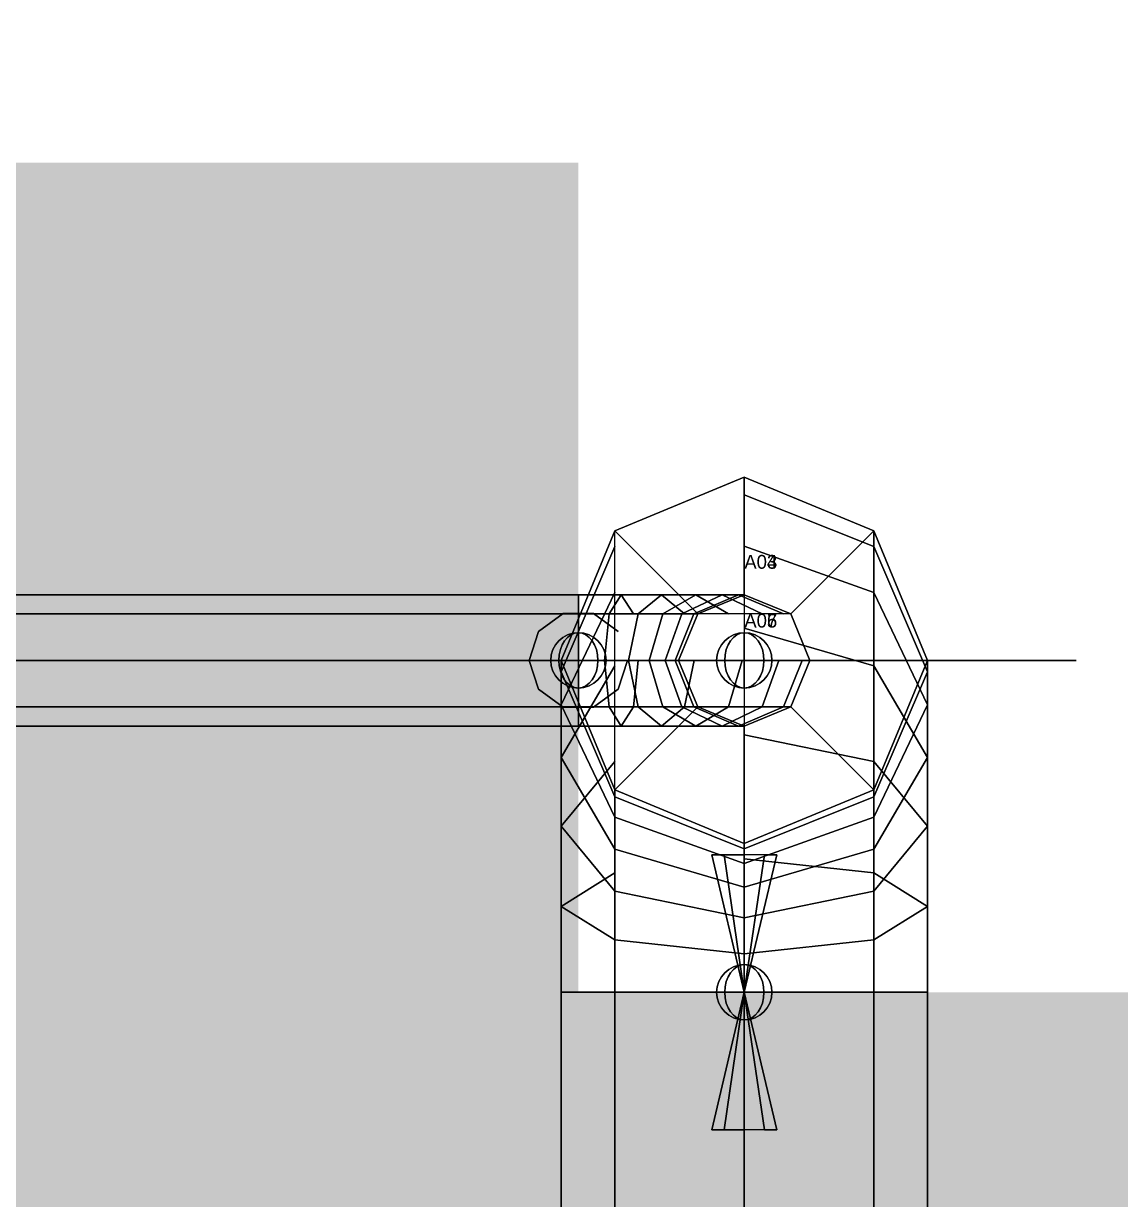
# Model space of a CAD drawing. Extents: x 7 to 469, y 84 to 397.
# Drawn here: x 106.97 to 126.8, y 266.25 to 287.51 of the extents above; entities that cross this region are included whole.
import ezdxf

# ---------------------------------------------------------------- set-up
doc = ezdxf.new("R2010")
doc.units = 0
doc.layers.get('0').update_dxf_attribs({"linetype": 'CONTINUOUS'})
for name, color, linetype in [('3D-MODEL', 1, 'CONTINUOUS'), ('BEND', 5, 'CONTINUOUS'), ('POINT', 5, 'CONTINUOUS'), ('PTATT', 7, 'CONTINUOUS'), ('REDUCER', 13, 'CONTINUOUS'), ('RUN', 5, 'CONTINUOUS'), ('SUPPORT', 1, 'CONTINUOUS')]:
    doc.layers.add(name, color=color, linetype=linetype)

# ---------------------------------------------------------------- blocks, each defined once
blk = doc.blocks.new('RUN')
at = {"const_width": 1}
blk.add_lwpolyline([(0, 0), (1, 0)], dxfattribs=at)
at = {"flags": 9}
for tag, p in [('MAT', (0.349303, 0.182422)), ('SCH', (0.349303, 0.165755)), ('NOM', (0.349303, 0.149088))]:
    blk.add_attdef(tag, p, '', height=0.01, dxfattribs=at)
blk = doc.blocks.new('3DRUN')
at = {"color": 0, "linetype": 'CONTINUOUS'}
for points in [[(1, 0.353553, -0.353553), (1, 0.5), (0, 0.5), (0, 0.353553, -0.353553)], [(1, 0.5), (1, 0.353553, 0.353553), (0, 0.353553, 0.353553), (0, 0.5)], [(1, 0, -0.5), (1, 0.353553, -0.353553), (0, 0.353553, -0.353553), (0, 0, -0.5)], [(1, 0.353553, 0.353553), (1, 0, 0.5), (0, 0, 0.5), (0, 0.353553, 0.353553)], [(1, -0.353553, -0.353553), (1, 0, -0.5), (0, 0, -0.5), (0, -0.353553, -0.353553)], [(1, 0, 0.5), (1, -0.353553, 0.353553), (0, -0.353553, 0.353553), (0, 0, 0.5)], [(1, -0.353553, 0.353553), (1, -0.5), (0, -0.5), (0, -0.353553, 0.353553)], [(1, -0.5), (1, -0.353553, -0.353553), (0, -0.353553, -0.353553), (0, -0.5)]]:
    blk.add_3dface(points, dxfattribs=at)
blk = doc.blocks.new('REDUCER')
for p, q in [((0, 0.5), (1, 0.25)), ((0, -0.5), (0, 0.5)), ((1, 0.25), (1, -0.25)), ((1, -0.25), (0, -0.5))]:
    blk.add_line(p, q)
blk = doc.blocks.new('POINT')
at = {"color": 0, "linetype": 'BYBLOCK'}
blk.add_circle((0, 0), 0.5, dxfattribs=at)
at = {"color": 0, "linetype": 'BYBLOCK', "extrusion": (1e-16, 0, -1)}
blk.add_circle((0, 0), 0.5, dxfattribs=at)
at = {"color": 0, "linetype": 'BYBLOCK', "extrusion": (0.707107, 0, 0.707107)}
blk.add_circle((0, 0), 0.5, dxfattribs=at)
at = {"color": 0, "linetype": 'BYBLOCK', "extrusion": (0.707107, 0, -0.707107)}
blk.add_circle((0, 0), 0.5, dxfattribs=at)
at = {"color": 0, "linetype": 'BYBLOCK', "extrusion": (-0.707107, 0, -0.707107)}
blk.add_circle((0, 0), 0.5, dxfattribs=at)
at = {"color": 0, "linetype": 'BYBLOCK', "extrusion": (-0.707107, 0, 0.707107)}
blk.add_circle((0, 0), 0.5, dxfattribs=at)
at = {"color": 0, "linetype": 'BYBLOCK', "extrusion": (1, 0, 1e-16)}
blk.add_circle((0, 0), 0.5, dxfattribs=at)
at = {"color": 0, "linetype": 'BYBLOCK', "extrusion": (-1, 0, -2e-16)}
blk.add_circle((0, 0), 0.5, dxfattribs=at)
blk = doc.blocks.new('3DLINSTP')
for p, q in [((0, 0), (0, -0.85)), ((0, -0.5), (-0.15, -0.4625)), ((0.15, -0.4625), (0, -0.5)), ((-0.5, -0.5), (-0.15, -0.5)), ((-0.15, -0.5375), (0, -0.5)), ((0, -0.5), (0.15, -0.5375)), ((0.5, -0.5), (0.15, -0.5)), ((-0.15, -1), (-0.15, -0.85)), ((-0.15, -0.85), (0.15, -0.85)), ((-0.075, -1), (-0.075, -0.85)), ((0, -1), (0, -0.85)), ((0.075, -1), (0.075, -0.85)), ((0.15, -0.85), (0.15, -1))]:
    blk.add_line(p, q)
at = {"extrusion": (-1, 0, 0)}
for centre in [(0.499999, -0.000001), (0.500001, 0.000001)]:
    blk.add_circle(centre, 0.000005, dxfattribs=at)
mesh = blk.add_polymesh((2, 10), dxfattribs=dict(n_close=True))
for k, corner in enumerate([(0, -0.500004, -0.000001), (0, -0.500003, 0.000002), (0, -0.500001, 0.000004), (0, -0.499998, 0.000004), (0, -0.499995, 0.000002), (0, -0.499994, -0.000001), (0, -0.499995, -0.000004), (0, -0.499998, -0.000005), (0, -0.500001, -0.000005), (0, -0.500003, -0.000004), (-0.15, -0.537298), (-0.15, -0.530174, 0.021923), (-0.15, -0.511526, 0.035472), (-0.15, -0.488474, 0.035472), (-0.15, -0.469826, 0.021923), (-0.15, -0.462702), (-0.15, -0.469826, -0.021923), (-0.15, -0.488474, -0.035472), (-0.15, -0.511526, -0.035472), (-0.15, -0.530174, -0.021923)]):
    mesh.set_mesh_vertex(divmod(k, 10), corner)
mesh = blk.add_polymesh((2, 10), dxfattribs=dict(n_close=True))
for k, corner in enumerate([(0, -0.500006, 0.000001), (0, -0.500005, 0.000004), (0, -0.500003, 0.000005), (0, -0.5, 0.000005), (0, -0.499997, 0.000004), (0, -0.499996, 0.000001), (0, -0.499997, -0.000002), (0, -0.5, -0.000004), (0, -0.500003, -0.000004), (0, -0.500005, -0.000002), (0.15, -0.537298), (0.15, -0.530174, 0.021923), (0.15, -0.511526, 0.035472), (0.15, -0.488474, 0.035472), (0.15, -0.469826, 0.021923), (0.15, -0.462702), (0.15, -0.469826, -0.021923), (0.15, -0.488474, -0.035472), (0.15, -0.511526, -0.035472), (0.15, -0.530174, -0.021923)]):
    mesh.set_mesh_vertex(divmod(k, 10), corner)
blk = doc.blocks.new('LINSTP')
for p, q in [((0, 0), (0, -0.85)), ((0, -0.5), (-0.15, -0.4625)), ((-0.15, -0.4625), (-0.15, -0.5)), ((0.15, -0.4625), (0, -0.5)), ((0.15, -0.5), (0.15, -0.4625)), ((-0.5, -0.5), (-0.15, -0.5)), ((-0.15, -0.5), (-0.15, -0.5375)), ((-0.15, -0.5375), (0, -0.5)), ((0, -0.5), (0.15, -0.5375)), ((0.5, -0.5), (0.15, -0.5)), ((0.15, -0.5375), (0.15, -0.5)), ((-0.15, -1), (-0.15, -0.85)), ((-0.15, -0.85), (0.15, -0.85)), ((-0.075, -1), (-0.075, -0.85)), ((0, -1), (0, -0.85)), ((0.075, -1), (0.075, -0.85)), ((0.15, -0.85), (0.15, -1))]:
    blk.add_line(p, q)
at = {"flags": 9}
for tag, p in [('SID', (-0.00208, -1.048309)), ('TYP', (-0.00208, -1.064976)), ('GFO', (-0.00208, -1.081643)), ('GBK', (-0.00208, -1.098309)), ('STF', (-0.00208, -1.114976))]:
    blk.add_attdef(tag, p, '', height=0.01, dxfattribs=at)
blk = doc.blocks.new('BEND')
at = {"color": 0, "linetype": 'BYBLOCK', "extrusion": (1e-16, 0, -1)}
blk.add_circle((0, 0), 0.5, dxfattribs=at)
at = {"color": 0, "linetype": 'BYBLOCK'}
blk.add_circle((0, 0), 0.5, dxfattribs=at)
at = {"color": 0, "linetype": 'BYBLOCK', "extrusion": (-0.707107, 0, 0.707107)}
blk.add_circle((0, 0), 0.5, dxfattribs=at)
at = {"color": 0, "linetype": 'BYBLOCK', "extrusion": (-0.707107, 0, -0.707107)}
blk.add_circle((0, 0), 0.5, dxfattribs=at)
at = {"color": 0, "linetype": 'BYBLOCK', "extrusion": (0.707107, 0, -0.707107)}
blk.add_circle((0, 0), 0.5, dxfattribs=at)
at = {"color": 0, "linetype": 'BYBLOCK', "extrusion": (0.707107, 0, 0.707107)}
blk.add_circle((0, 0), 0.5, dxfattribs=at)
at = {"color": 0, "linetype": 'BYBLOCK', "extrusion": (-1, 0, -2e-16)}
blk.add_circle((0, 0), 0.5, dxfattribs=at)
at = {"color": 0, "linetype": 'BYBLOCK', "extrusion": (1, 0, 1e-16)}
blk.add_circle((0, 0), 0.5, dxfattribs=at)
at = {"flags": 9}
for tag, p in [('SCH', (0.013631, 0.044686)), ('MAT', (0.013631, 0.028019)), ('NOM', (0.013631, 0.011353)), ('RAD', (0.013631, -0.005314))]:
    blk.add_attdef(tag, p, '', height=0.01, dxfattribs=at)
blk = doc.blocks.new('3DCHANG')
for p, q in [((-0.15, 0.85), (-0.15, 1)), ((-0.075, 1), (-0.075, 0.85)), ((0, 1), (0, 0.85)), ((0.075, 1), (0.075, 0.85)), ((0.15, 1), (0.15, 0.85)), ((0.15, 0.85), (-0.15, 0.85)), ((0, 0.7), (0, 0.85)), ((0, 0), (0, 0.15))]:
    blk.add_line(p, q)
mesh = blk.add_polymesh((2, 10), dxfattribs=dict(n_close=True))
for k, corner in enumerate([(0.149679, 0.7), (0.121093, 0.7, 0.087979), (0.046253, 0.7, 0.142353), (-0.046253, 0.7, 0.142353), (-0.121093, 0.7, 0.087979), (-0.149679, 0.7), (-0.121093, 0.7, -0.087979), (-0.046253, 0.7, -0.142353), (0.046253, 0.7, -0.142353), (0.121093, 0.7, -0.087979), (0.149679, 0.15), (0.121093, 0.15, 0.087979), (0.046253, 0.15, 0.142353), (-0.046253, 0.15, 0.142353), (-0.121093, 0.15, 0.087979), (-0.149679, 0.15), (-0.121093, 0.15, -0.087979), (-0.046253, 0.15, -0.142353), (0.046253, 0.15, -0.142353), (0.121093, 0.15, -0.087979)]):
    mesh.set_mesh_vertex(divmod(k, 10), corner)
blk = doc.blocks.new('CNSTHANG')
for p, q in [((-0.15, 0.85), (-0.15, 1)), ((-0.075, 1), (-0.075, 0.85)), ((0, 1), (0, 0.85)), ((0.075, 1), (0.075, 0.85)), ((0.15, 1), (0.15, 0.85)), ((0.15, 0.85), (-0.15, 0.85)), ((0, 0.7), (0, 0.85)), ((0.15, 0.7), (-0.15, 0.7)), ((-0.15, 0.7), (-0.15, 0.15)), ((0.15, 0.15), (0.15, 0.7)), ((-0.15, 0.15), (0, 0.15)), ((0, 0), (0, 0.15)), ((0, 0.15), (0.15, 0.15))]:
    blk.add_line(p, q)
at = {"flags": 9}
for tag, p in [('TYP', (-0.00014, 1.046135)), ('SID', (-0.00014, 1.029469)), ('PRE', (-0.00014, 1.062802))]:
    blk.add_attdef(tag, p, '', height=0.01, dxfattribs=at)

msp = doc.modelspace()

# ---------------------------------------------------------------- linework, layer by layer
at = {"layer": 'BEND', "extrusion": (0, 1, 0), "const_width": 0.125}
msp.add_lwpolyline([(-117, 96, 0.414213), (-120, 93, 0.414213)], format="xyb", dxfattribs=at)
at = {"layer": 'BEND', "extrusion": (-1, 0, 0), "const_width": 0.125}
msp.add_lwpolyline([(-276, 6, 0.414213), (-270, 0, 0.414213)], format="xyb", dxfattribs=at)

# ---------------------------------------------------------------- block references
at = {"layer": '3D-MODEL', "extrusion": (0, 1, 0), "rotation": 90}
for p, xscale, yscale, zscale in [((-120, 6, 276), 30, 6.625, 6.625), ((-120, 48, 276), 36, 2.375, 2.375), ((-120, 84, 276), 9, 2.375, 2.375)]:
    msp.add_blockref('3DRUN', p, dxfattribs=dict(at, xscale=xscale, yscale=yscale, zscale=zscale))
at = {"layer": '3D-MODEL', "extrusion": (-1, 0, 0), "xscale": 16.5625, "yscale": 16.5625, "zscale": 16.5625}
msp.add_blockref('3DLINSTP', (-270, 0, -120), dxfattribs=at)
at = {"layer": '3D-MODEL'}
for p, xscale, yscale, zscale, rotation in [((117, 276, 96), 18, 2.375, 2.375, 180), ((120, 204), 66, 6.625, 6.625, 90)]:
    msp.add_blockref('3DRUN', p, dxfattribs=dict(at, xscale=xscale, yscale=yscale, zscale=zscale, rotation=rotation))
at = {"layer": '3D-MODEL', "extrusion": (0, -1, 0), "xscale": 5.9375, "yscale": 5.9375, "zscale": 5.9375}
msp.add_blockref('3DCHANG', (117, 96, -276), dxfattribs=at)
at = {"layer": 'POINT'}
for name, p in [('POINT', (117, 276, 96)), ('BEND', (120, 276)), ('POINT', (120, 276, 6)), ('POINT', (120, 276, 36)), ('POINT', (120, 276, 48)), ('POINT', (120, 276, 84)), ('POINT', (120, 276, 93)), ('BEND', (120, 276, 96)), ('POINT', (120, 270))]:
    msp.add_blockref(name, p, dxfattribs=at)
at = {"layer": 'REDUCER', "extrusion": (0, 1, 0), "xscale": 12, "yscale": 12, "zscale": 12, "rotation": 90}
msp.add_blockref('REDUCER', (-120, 36, 276), dxfattribs=at)
at = {"layer": 'RUN', "yscale": 0.125, "zscale": 0.125}
for p, xscale, rotation in [((120, 204), 66, 90), ((117, 276, 96), 18, 180)]:
    msp.add_blockref('RUN', p, dxfattribs=dict(at, xscale=xscale, rotation=rotation))
at = {"layer": 'RUN', "extrusion": (0, 1, 0), "yscale": 0.125, "zscale": 0.125, "rotation": 90}
for p, xscale in [((-120, 84, 276), 9), ((-120, 6, 276), 30), ((-120, 48, 276), 36)]:
    msp.add_blockref('RUN', p, dxfattribs=dict(at, xscale=xscale))
at = {"layer": 'SUPPORT', "extrusion": (-1, 0, 0), "xscale": 16.5625, "yscale": 16.5625, "zscale": 16.5625}
msp.add_blockref('LINSTP', (-270, 0, -120), dxfattribs=at)
at = {"layer": 'SUPPORT', "extrusion": (0, -1, 0), "xscale": 5.9375, "yscale": 5.9375, "zscale": 5.9375}
msp.add_blockref('CNSTHANG', (117, 96, -276), dxfattribs=at)

# ---------------------------------------------------------------- texts
at = {"layer": 'PTATT'}
for s, p in [('A03', (120, 277.65625)), ('A04', (120, 277.65625, 36)), ('A05', (120, 276.59375, 48)), ('A06', (120, 276.59375, 84)), ('A07', (120, 276.59375, 96))]:
    msp.add_text(s, height=0.25, dxfattribs=at).set_placement(p)

# ---------------------------------------------------------------- meshes
at = {"layer": '3D-MODEL'}
mesh = msp.add_polymesh((7, 8), dxfattribs=dict(at, n_close=True))
for k, corner in enumerate([(120, 270, -3.312499), (122.342292, 270, -2.34229), (123.3125, 270), (122.342292, 270, 2.342291), (120, 270, 3.3125), (117.657707, 270, 2.342291), (116.6875, 270), (117.657707, 270, -2.342291), (120, 272.410247, -2.995183), (122.342292, 272.159149, -2.058033), (123.3125, 271.552917, 0.204445), (122.342292, 270.946685, 2.466925), (120, 270.695587, 3.404074), (117.657707, 270.946685, 2.466924), (116.6875, 271.552917, 0.204445), (117.657707, 272.159149, -2.058034), (120, 274.65625, -2.06486), (122.342292, 274.171142, -1.224635), (123.3125, 273, 0.803848), (122.342292, 271.828857, 2.832331), (120, 271.34375, 3.672557), (117.657707, 271.828857, 2.832331), (116.6875, 273, 0.803848), (117.657707, 274.171142, -1.224636), (120, 276.58493, -0.58493), (122.342292, 275.898895, 0.10111), (123.3125, 274.242645, 1.75736), (122.342292, 272.586395, 3.41361), (120, 271.90036, 4.099651), (117.657707, 272.586395, 3.413609), (116.6875, 274.242645, 1.75736), (117.657707, 275.898895, 0.101109), (120, 278.064849, 1.343751), (122.342292, 277.224639, 1.828855), (123.3125, 275.196167, 3.000001), (122.342292, 273.167663, 4.171146), (120, 272.327453, 4.656251), (117.657707, 273.167663, 4.171146), (116.6875, 275.196167, 3.000001), (117.657707, 277.224639, 1.828855), (120, 278.995178, 3.589749), (122.342292, 278.058044, 3.840857), (123.3125, 275.795562, 4.447087), (122.342292, 273.533081, 5.053316), (120, 272.595916, 5.304424), (117.657707, 273.533081, 5.053316), (116.6875, 275.795562, 4.447087), (117.657707, 278.058044, 3.840857), (120, 279.3125, 6.000001), (122.342292, 278.342285, 6.000001), (123.3125, 276, 6.000001), (122.342292, 273.657714, 6.000001), (120, 272.6875, 6.000001), (117.657707, 273.657714, 6.000001), (116.6875, 276, 6.000001), (117.657707, 278.342285, 6.000001)]):
    mesh.set_mesh_vertex(divmod(k, 8), corner)
mesh = msp.add_polymesh((2, 8), dxfattribs=dict(at, n_close=True))
for k, corner in enumerate([(123.3125, 276, 36), (122.342292, 278.342285, 36), (120, 279.3125, 36), (117.657707, 278.342285, 36), (116.6875, 276, 36), (117.657707, 273.657714, 36), (120, 272.6875, 36), (122.342292, 273.657714, 36), (121.1875, 276, 48), (120.839691, 276.839691, 48), (120, 277.1875, 48), (119.160308, 276.839691, 48), (118.8125, 276, 48), (119.160308, 275.160308, 48), (120, 274.8125, 48), (120.839691, 275.160308, 48)]):
    mesh.set_mesh_vertex(divmod(k, 8), corner)
mesh = msp.add_polymesh((7, 8), dxfattribs=dict(at, n_close=True))
for k, corner in enumerate([(121.1875, 276, 93), (120.839691, 275.160308, 93), (120, 274.8125, 93), (119.160308, 275.160308, 93), (118.8125, 276, 93), (119.160308, 276.839691, 93), (120, 277.1875, 93), (120.839691, 276.839691, 93), (121.044815, 276, 94.083801), (120.708854, 275.160308, 93.993782), (119.897781, 274.8125, 93.776458), (119.0867, 275.160308, 93.559127), (118.75074, 276, 93.469108), (119.0867, 276.839691, 93.559127), (119.897781, 277.1875, 93.776458), (120.708854, 276.839691, 93.993782), (120.62648, 276, 95.09375), (120.325271, 275.160308, 94.919845), (119.598075, 274.8125, 94.5), (118.87088, 275.160308, 94.080154), (118.569671, 276, 93.90625), (118.87088, 276.839691, 94.080154), (119.598075, 277.1875, 94.5), (120.325271, 276.839691, 94.919845), (119.961006, 276, 95.961006), (119.715072, 275.160308, 95.715072), (119.121322, 274.8125, 95.121322), (118.527572, 275.160308, 94.527572), (118.281631, 276, 94.281631), (118.527572, 276.839691, 94.527572), (119.121322, 277.1875, 95.121322), (119.715072, 276.839691, 95.715072), (119.09375, 276, 96.62648), (118.919845, 275.160308, 96.325271), (118.5, 274.8125, 95.598075), (118.080154, 275.160308, 94.870887), (117.90625, 276, 94.569671), (118.080154, 276.839691, 94.870887), (118.5, 277.1875, 95.598075), (118.919845, 276.839691, 96.325271), (118.083801, 276, 97.044815), (117.993782, 275.160308, 96.708854), (117.776458, 274.8125, 95.897781), (117.559127, 275.160308, 95.0867), (117.469108, 276, 94.75074), (117.559127, 276.839691, 95.0867), (117.776458, 277.1875, 95.897781), (117.993782, 276.839691, 96.708854), (117, 276, 97.1875), (117, 275.160308, 96.839691), (117, 274.8125, 96), (117, 275.160308, 95.160308), (117, 276, 94.8125), (117, 276.839691, 95.160308), (117, 277.1875, 96), (117, 276.839691, 96.839691)]):
    mesh.set_mesh_vertex(divmod(k, 8), corner)

doc.saveas('drawing.dxf')
